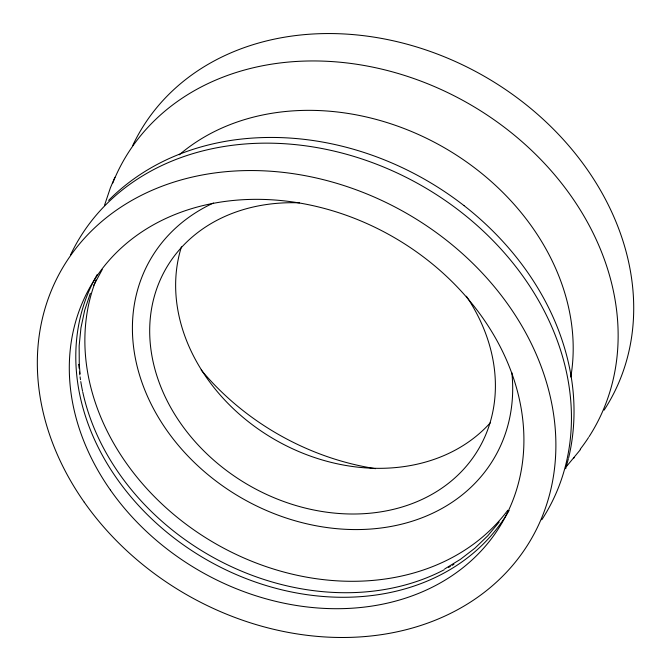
<?xml version="1.0" encoding="UTF-8"?>
<svg xmlns="http://www.w3.org/2000/svg" width="671" height="671" viewBox="0 0 671 671"><rect width="100%" height="100%" fill="white"/><g stroke="black" fill="none" stroke-linecap="round" stroke-linejoin="round"><path stroke-width="1.01" d="M568.656 457.748C574.46 433.365 575.458 407.934 572.137 383.116L572.028 382.319C568.958 360.109 562.516 338.427 553.449 317.937L553.189 317.358C533.495 273.34 501.883 235.185 463.988 205.594L463.854 205.485M565.695 468.71L568.404 458.729M104.508 205.326L110.421 187.763L114.884 177.295M90.333 293.302L84.722 310.128L80.956 327.834L79.144 345.892L79.27 364.529M93.789 285.276L102.21 269.574M499.207 522.004L487.775 535.793L474.9 548.19L460.398 559.354L444.714 568.941M566.735 466.177L580.549 449.461M573.529 458.436L574.217 457.555M108.593 200.411C126.165 182.629 147.201 168.413 169.981 158.171L170.728 157.853C191.151 148.786 212.908 142.873 235.035 139.836L235.68 139.753C316.637 129.142 400.042 155.873 463.988 205.594M79.262 364.319L80.059 373.739M112.728 183.116A270.715 220.122 29.6 0 1 459.585 98.629A270.715 220.122 29.6 0 1 589.071 436.687M588.517 437.542A270.715 220.122 29.6 0 1 580.197 449.251M132.791 145.355A270.715 220.122 29.6 0 1 481.786 74.858A270.715 220.122 29.6 0 1 604.085 410.149M466.395 296.221A180.474 146.748 29.6 0 1 395.622 508.803A180.474 146.748 29.6 0 1 156.67 375.148A180.474 146.748 29.6 0 1 299.467 202.852M511.864 372.707A198.524 161.417 29.6 0 1 372.497 528.899A198.524 161.417 29.6 0 1 150.388 402.583A198.524 161.417 29.6 0 1 213.47 203.003M509.113 510.413A237.324 192.971 29.6 0 1 206.785 559.824A237.324 192.971 29.6 0 1 97.32 274.364M70.53 254.955A270.715 220.122 29.6 0 1 419.526 184.458A270.715 220.122 29.6 0 1 541.824 519.74M507.779 510.279A237.324 192.971 29.6 0 1 218.536 545.355A237.324 192.971 29.6 0 1 96.028 279.966M179.258 154.8A234.624 190.765 29.6 0 1 442.642 146.773A234.624 190.765 29.6 0 1 570.786 377.052M490.258 422.839A180.474 146.748 29.6 0 1 275.714 440.117A180.474 146.748 29.6 0 1 181.447 246.794M375.542 468.677A237.324 192.971 29.6 0 1 201.174 369.964M453.94 564.277A237.324 192.971 29.6 0 1 452.153 565.351M450.35 566.399A237.324 192.971 29.6 0 1 448.53 567.423M444.185 569.771A237.324 192.971 29.6 0 1 82.768 392.057M82.558 391.109A237.324 192.971 29.6 0 1 80.788 381.581M80.486 379.677A237.324 192.971 29.6 0 1 80.075 376.825M79.832 374.921A237.324 192.971 29.6 0 1 79.497 372.07M79.111 368.278A237.324 192.971 29.6 0 1 78.817 364.487M84.236 502.176A270.715 220.122 29.6 0 0 531.608 538.402A270.715 220.122 29.6 0 0 273.969 171.482A270.715 220.122 29.6 0 0 84.236 502.176M110.421 490.065A237.324 192.971 29.6 0 0 502.629 521.828A237.324 192.971 29.6 0 0 276.762 200.159A237.324 192.971 29.6 0 0 110.421 490.065"/></g></svg>
